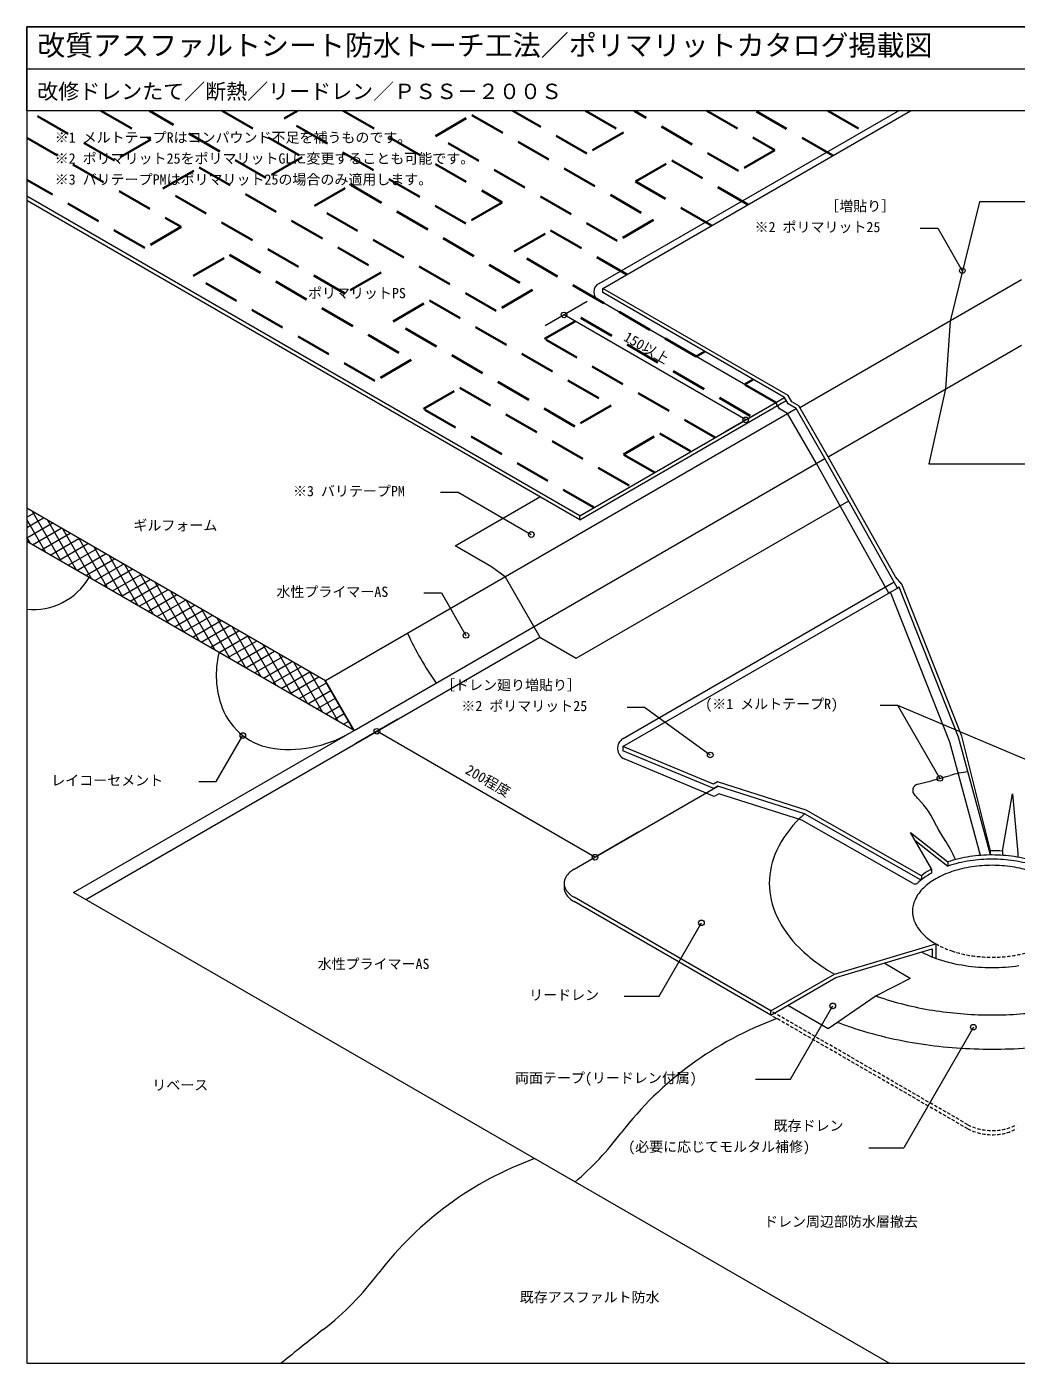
# Model space of a CAD drawing. Units: millimetres, scale not verified. Extents: x -690 to 690, y -478 to 478.
# Drawn here: x -690 to 17, y -478 to 478 of the extents above; entities that cross this region are included whole.
import ezdxf
from ezdxf.enums import TextEntityAlignment as Align

# ---------------------------------------------------------------- set-up
doc = ezdxf.new("R2010")
doc.units = ezdxf.units.MM
doc.header["$LTSCALE"] = 2
doc.linetypes.add('DASHED1', pattern=[1.8, 1.2, -0.6])
doc.linetypes.add('USER1', pattern=[19.05, 12.7, -6.35])
for name, color, linetype, lineweight in [('0-0_0', 7, 'Continuous', 18), ('0-1_WAKU', 7, 'Continuous', 18), ('0-2_KUTAI', 3, 'Continuous', 18), ('0-3_MOJI', 7, 'Continuous', 18), ('0-4_HATCH', 9, 'Continuous', 18), ('0-5_BOUSUI', 1, 'Continuous', 18), ('0-6_kanamono', 4, 'Continuous', 18), ('0-7_bousui2', 7, 'USER1', 35)]:
    doc.layers.add(name, color=color, linetype=linetype, lineweight=lineweight)
doc.styles.add('ＭＳ ゴシック', font='')
doc.styles.get('ＭＳ ゴシック').set_extended_font_data('MS Gothic')

msp = doc.modelspace()

# ---------------------------------------------------------------- linework, layer by layer
at = {"layer": '0-0_0'}
msp.add_line((-690.032, 447.576), (689.968, 447.576), dxfattribs=at)
at = {"layer": '0-1_WAKU'}
for points in [[(-690.032, -477.424), (689.968, -477.424), (689.968, 477.576), (-690.032, 477.576)], [(689.968, 417.576), (-690.032, 417.576), (-690.032, 477.576), (689.968, 477.576)]]:
    msp.add_lwpolyline(points, close=True, dxfattribs=at)
at = {"layer": '0-2_KUTAI'}
for centre, radius, start, end in [((-11.227, -106.76), 86.394, 242.83469, 251.5569), ((-2.835, -81.915), 112.618, 251.50548, 261.59557), ((0.074, -62.735), 132.017, 261.56327, 269.95426), ((0.165, -66.806), 127.945, 269.91198, 278.57049), ((-23.202, -46.526), 178.795, 250.47881, 251.5569), ((-5.834, 4.892), 233.067, 251.50548, 261.59557), ((0.187, 44.586), 273.215, 261.56327, 269.95426), ((0.375, 36.16), 264.788, 269.91198, 278.57049), ((-29.424, -22.083), 226.807, 249.06623, 251.5569), ((-7.392, 43.143), 295.653, 251.50548, 261.59557), ((0.245, 93.496), 346.582, 261.56327, 269.95426), ((0.484, 82.807), 335.893, 269.91198, 278.57049)]:
    msp.add_arc(centre, radius, start, end, dxfattribs=at)
at = {"layer": '0-3_MOJI'}
for p, q in [((-51.318, 333.568), (-38.818, 333.568)), ((-38.818, 333.568), (-21.307, 303.238)), ((-289.454, 281.171), (-319.417, 263.872)), ((-176.082, 196.626), (-305.985, 271.626)), ((-161.1, 205.276), (-191.063, 187.977)), ((-394.251, 144.88), (-381.751, 144.88)), ((-381.751, 144.88), (-329.399, 114.655)), ((-406.102, 72.928), (-393.602, 72.928)), ((-393.602, 72.928), (-376.091, 42.599)), ((-260.897, -8.697), (-248.397, -8.697)), ((-248.397, -8.697), (-201.477, -42.834)), ((-80.085, -7.243), (-67.585, -7.243)), ((-67.585, -7.243), (-37.36, -59.595)), ((-67.585, -7.243), (56.135, -59.595)), ((-424.757, -17.267), (-454.72, -34.566)), ((-283.854, -115.917), (-439.738, -25.917)), ((-554.552, -61.877), (-535.55, -28.965)), ((-567.052, -61.877), (-554.552, -61.877)), ((-252.522, -97.828), (-282.485, -115.127)), ((-237.966, -215.178), (-207.741, -162.827)), ((-262.966, -215.178), (-237.966, -215.178)), ((-13.39, -237.385), (-63.166, -323.601)), ((-88.166, -323.601), (-63.166, -323.601))]:
    msp.add_line(p, q, dxfattribs=at)
msp.add_lwpolyline([(-169.085, -274.497), (-144.085, -274.497), (-113.859, -222.145)], dxfattribs=at)
for centre in [(-21.307, 303.238), (-305.985, 271.626), (-176.082, 196.626), (-329.399, 114.655), (-376.091, 42.599), (-535.55, -28.965), (-439.738, -25.917), (-201.477, -42.834), (-37.36, -59.595), (-283.854, -115.917), (-207.741, -162.827), (-113.859, -222.145), (-13.39, -237.385)]:
    msp.add_circle(centre, 2, dxfattribs=at)
at = {"layer": '0-4_HATCH'}
for p, q in [((-690.032, 127.004), (-684.463, 130.219)), ((-690.032, 119.672), (-678.113, 126.553)), ((-676.403, 101.905), (-690.032, 125.511)), ((-665.404, 95.555), (-685.895, 131.046)), ((-654.406, 89.205), (-674.896, 124.696)), ((-690.032, 112.339), (-671.763, 122.887)), ((-685.903, 107.39), (-665.413, 119.221)), ((-679.553, 103.724), (-659.063, 115.554)), ((-643.407, 82.855), (-663.898, 118.346)), ((-687.401, 108.255), (-690.032, 112.811)), ((-673.203, 100.058), (-652.713, 111.888)), ((-666.853, 96.392), (-646.363, 108.222)), ((-632.409, 76.505), (-652.899, 111.996)), ((-621.41, 70.155), (-641.901, 105.646)), ((-660.503, 92.726), (-640.013, 104.556)), ((-654.153, 89.06), (-633.663, 100.89)), ((-647.803, 85.393), (-627.313, 97.224)), ((-610.412, 63.805), (-630.902, 99.296)), ((-641.453, 81.727), (-620.963, 93.557)), ((-635.103, 78.061), (-614.613, 89.891)), ((-628.753, 74.395), (-608.263, 86.225)), ((-599.413, 57.455), (-619.904, 92.946)), ((-588.415, 51.105), (-608.905, 86.596)), ((-622.403, 70.729), (-601.913, 82.559)), ((-616.053, 67.063), (-595.563, 78.893)), ((-577.416, 44.755), (-597.907, 80.246)), ((-609.703, 63.396), (-589.213, 75.226)), ((-603.353, 59.73), (-582.863, 71.56)), ((-597.003, 56.064), (-576.513, 67.894)), ((-566.418, 38.405), (-586.908, 73.896)), ((-555.419, 32.055), (-575.91, 67.546)), ((-590.653, 52.398), (-570.163, 64.228)), ((-584.303, 48.732), (-563.813, 60.562)), ((-544.421, 25.705), (-564.911, 61.196)), ((-577.953, 45.065), (-557.463, 56.896)), ((-571.603, 41.399), (-551.113, 53.229)), ((-565.253, 37.733), (-544.763, 49.563)), ((-533.422, 19.355), (-553.912, 54.846)), ((-522.424, 13.005), (-542.914, 48.496)), ((-558.903, 34.067), (-538.413, 45.897)), ((-552.553, 30.401), (-532.063, 42.231)), ((-546.203, 26.735), (-525.713, 38.565)), ((-511.425, 6.655), (-531.915, 42.146)), ((-539.853, 23.068), (-519.363, 34.899)), ((-533.503, 19.402), (-513.013, 31.232)), ((-500.427, 0.305), (-520.917, 35.796)), ((-489.428, -6.045), (-509.918, 29.446)), ((-527.153, 15.736), (-506.663, 27.566)), ((-520.803, 12.07), (-500.313, 23.9)), ((-514.453, 8.404), (-493.963, 20.234)), ((-478.429, -12.395), (-498.92, 23.096)), ((-508.103, 4.738), (-487.613, 16.568)), ((-501.753, 1.071), (-481.263, 12.902)), ((-467.431, -18.745), (-487.921, 16.746)), ((-456.432, -25.095), (-476.923, 10.396)), ((-495.403, -2.595), (-475.718, 8.77)), ((-489.053, -6.261), (-472.543, 3.271)), ((-482.703, -9.927), (-469.368, -2.228)), ((-476.353, -13.593), (-466.193, -7.728)), ((-470.003, -17.259), (-463.018, -13.227)), ((-463.653, -20.926), (-459.843, -18.726)), ((-457.303, -24.592), (-456.668, -24.225))]:
    msp.add_line(p, q, dxfattribs=at)
at = {"layer": '0-5_BOUSUI'}
for p, q in [((-280.827, 294.094), (-66.949, 417.576)), ((-278.29, 290.616), (-58.388, 417.576)), ((-294.659, 128.166), (-690.032, 356.434)), ((-294.659, 125.166), (-690.032, 353.434)), ((-137.492, 205.486), (20.957, 296.966)), ((-278.29, 287.616), (-278.29, 290.616)), ((-117.183, 170.311), (20.957, 250.066)), ((-294.659, 128.166), (-148.387, 212.616)), ((-294.659, 125.166), (-147.088, 210.366)), ((-139.924, 204.502), (-476.524, 10.166)), ((-456.034, -25.325), (-119.433, 169.012)), ((-383.859, 106.666), (-323.238, 141.666)), ((-476.524, 10.166), (-690.032, 133.434)), ((-294.659, 125.166), (-294.659, 128.166)), ((-456.034, -25.325), (-690.032, 109.774)), ((-263.912, -36.903), (-66.389, 77.137)), ((-263.698, -31.006), (-70.06, 80.791)), ((-647.819, -146.052), (-323.2, 41.367)), ((-476.524, 10.166), (-456.034, -25.325)), ((-656.479, -141.052), (-456.034, -25.325)), ((-263.912, -36.903), (-263.912, -39.903)), ((-55.191, -103.714), (-31.675, -122.27)), ((-1.223, -114.317), (-1.224, -114.315)), ((-1.223, -114.317), (-1.128, -111.316)), ((7.512, -111.574), (7.512, -114.574)), ((-50.545, -129.113), (-50.68, -132.221)), ((-43.287, -124.331), (-43.287, -127.331)), ((-73.644, -477.552), (-656.479, -141.052))]:
    msp.add_line(p, q, dxfattribs=at)
msp.add_lwpolyline([(87.068, 165.298), (75.258, 218.715), (72.603, 267.149), (50.957, 352.369), (-9.043, 352.369), (-30.077, 267.149), (-33.345, 218.715), (-45.154, 165.298)], close=True, dxfattribs=at)
for points in [[(-1.128, -111.316), (-21.587, -29.375), (-64.424, 79.234), (-68.987, 84.48), (-117.163, 170.275), (-138.219, 206.746), (-143.19, 209.616), (-145.789, 214.116), (-278.29, 290.616)], [(-1.223, -114.317), (-24.056, -30.194), (-66.389, 77.137), (-67.617, 76.427), (-119.433, 169.012), (-140.121, 204.844), (-145.789, 208.116), (-148.387, 212.616), (-278.29, 287.616)], [(-8.312, -114.624), (-30.211, -33.748), (-72.544, 73.583), (-73.772, 72.874), (-125.588, 165.458), (-146.276, 201.29), (-151.943, 204.562), (-154.541, 209.062), (-280.827, 281.974)], [(-348.02, 84.357), (-323.2, 41.367), (-297.219, 26.367), (-102.514, 138.78)], [(-348.02, 84.357), (-357.879, 91.666), (-383.859, 106.666)], [(-50.545, -129.113), (-132.949, -82.386), (-196.256, -62.143), (-199.154, -63.816), (-263.912, -36.903)], [(-50.68, -132.221), (-134.066, -84.938), (-195.933, -65.155), (-198.954, -66.9), (-263.912, -39.903)], [(-56.48, -134.655), (-136.082, -89.542), (-195.348, -70.592), (-198.592, -72.465), (-262.957, -45.715)], [(7.512, -111.574), (14.698, -70.653), (18.329, -112.901), (18.329, -115.901)], [(-43.287, -124.331), (-58.373, -98.203), (-31.675, -119.27), (-31.675, -122.27)]]:
    msp.add_lwpolyline(points, dxfattribs=at)
for centre, radius, start, end in [((-278.06, 288.034), 6.662, 114.54433, 245.45567), ((-685.207, 106.989), 45.856, 263.96069, 330), ((-224.073, 132.258), 212.868, 204.47624, 215.52376), ((-489.308, 14.22), 65.282, 165.64888, 200.94615), ((-507.44, 7.279), 45.867, 200.94615, 263.46251), ((-502.722, 48.449), 87.306, 263.46251, 302.32823), ((-259.289, -38.157), 8.401, 121.65514, 244.1121), ((-7.823, -131.83), 77.589, 97.06757, 106.5558), ((-51.986, -68.281), 4.748, 103.4442, 226.5558), ((-155.741, 365.755), 441.517, 283.4442, 286.5558), ((-103.372, -122.536), 69.979, 43.4442, 46.5558), ((-103.372, -122.536), 69.979, 24.38557, 43.4442), ((11.928, -70.269), 56.614, 204.38557, 215.61443), ((-89.031, -142.587), 67.573, 21.6741, 35.61443), ((-0.193, -219.35), 105.04, 89.91198, 98.57049), ((-0.232, -180.089), 68.778, 89.83313, 90.74642), ((-0.203, -224.333), 113.023, 86.08608, 89.91329), ((-0.118, -222.693), 108.383, 81.56327, 89.95426), ((-8.951, -186.42), 70.891, 108.68496, 108.69657), ((-9.162, -189.688), 71.078, 108.45497, 108.46658), ((-2.256, -207.271), 92.788, 98.4225, 108.47645), ((-2.256, -210.271), 92.788, 98.4225, 108.47645), ((-0.193, -222.35), 105.04, 89.91198, 98.57049), ((-0.118, -225.693), 108.383, 81.56327, 89.95426), ((2.27, -206.947), 92.457, 71.50548, 81.59557), ((2.27, -209.947), 92.457, 71.50548, 81.59557), ((-19.425, -171.485), 50.189, 118.38873, 132.77623), ((-20.867, -166.395), 47.652, 119.42967, 128.52079), ((-157.904, 77.49), 232.096, 299.31109, 299.59281), ((-55.004, -131.999), 3.039, 240.94429, 299.44318), ((-68.432, -464.509), 248.369, 110.10392, 142.39653), ((-437.959, -183.506), 215.875, 310.37801, 323.15501), ((-241.637, -564.509), 248.369, 110.10392, 142.39653), ((-611.165, -283.506), 215.875, 308.07102, 323.15501), ((548.467, -1763.98), 1664.697, 128.07102, 129.39667)]:
    msp.add_arc(centre, radius, start, end, dxfattribs=at)
at = {"layer": '0-6_kanamono'}
for p, q in [((-298.81, -124.552), (-195.933, -65.155)), ((-305.985, -134.552), (-305.985, -137.552)), ((-158.081, -225.802), (-298.81, -144.552)), ((-158.081, -228.802), (-298.81, -147.552)), ((-58.525, -202.641), (-77.217, -191.612)), ((-58.525, -202.641), (-82.937, -215.036)), ((-82.937, -215.036), (-117.122, -238.49)), ((-158.081, -228.802), (-158.081, -225.802)), ((-117.122, -238.49), (-145.992, -221.822))]:
    msp.add_line(p, q, dxfattribs=at)
at = {"layer": '0-6_kanamono', "linetype": 'DASHED1'}
for p, q in [((-17.352, -307.052), (-158.081, -225.802)), ((-17.352, -310.052), (-158.081, -228.802))]:
    msp.add_line(p, q, dxfattribs=at)
at = {"layer": '0-6_kanamono'}
for points in [[(-158.081, -225.802), (-112.615, -199.552), (-40.258, -177.777), (-40.258, -188.124)], [(-158.081, -228.802), (-111.577, -201.953), (-42.857, -181.272), (-42.857, -187.149)]]:
    msp.add_lwpolyline(points, dxfattribs=at)
for centre, radius, start, end in [((-53.213, -174.871), 120.916, 131.95345, 134.13461), ((-83.178, -144.594), 78.321, 133.82578, 154.85996), ((-103.275, -134.814), 55.974, 155.18299, 179.73157), ((-2.054, -206.216), 84.353, 98.4225, 108.47645), ((-0.178, -217.198), 95.491, 89.91198, 98.57049), ((-0.11, -220.237), 98.53, 81.56327, 89.95426), ((2.061, -205.922), 84.051, 71.50548, 81.59557), ((-297.401, -134.552), 8.584, 148.6015, 211.3985), ((-291.171, -138.66), 16.044, 118.43317, 147.66832), ((-19.034, -168.958), 43.204, 119.4236, 134.13461), ((-8.332, -187.504), 64.616, 108.45497, 119.61063), ((-297.401, -137.552), 8.584, 180, 211.3985), ((-291.215, -130.49), 15.982, 212.27401, 241.6245), ((-291.215, -133.49), 15.982, 212.27401, 241.6245), ((-103.083, -134.247), 56.166, 180.31103, 204.77441), ((-29.74, -158.14), 27.985, 133.82578, 154.85996), ((-36.921, -154.646), 20, 155.18299, 179.73157), ((-82.943, -124.342), 78.605, 205.17845, 226.13581), ((-36.853, -154.443), 20.069, 180.31103, 204.77441), ((-29.657, -150.904), 28.086, 205.17845, 226.13581), ((-18.715, -139.719), 43.733, 225.95476, 240.48703), ((-52.321, -93.038), 122.395, 225.95476, 240.48703)]:
    msp.add_arc(centre, radius, start, end, dxfattribs=at)
at = {"layer": '0-6_kanamono', "linetype": 'DASHED1'}
for centre, radius, start, end in [((-8.388, -121.725), 64.479, 240.37751, 251.5569), ((-2.124, -103.182), 84.051, 251.50548, 261.59557), ((0.047, -88.867), 98.53, 261.56327, 269.95426), ((0.115, -91.906), 95.491, 269.91198, 278.57049), ((1.99, -102.888), 84.353, 278.4225, 288.47645), ((-0.518, -274.946), 36.252, 242.33155, 270.76949), ((-0.518, -277.946), 36.252, 242.33155, 270.76949), ((0.853, -276.61), 34.596, 268.53443, 298.36452), ((0.853, -279.61), 34.596, 268.53443, 298.36452)]:
    msp.add_arc(centre, radius, start, end, dxfattribs=at)
at = {"layer": '0-7_bousui2'}
msp.add_line((-117.386, 417.576), (-87.887, 400.545), dxfattribs=at)
for points in [[(-637.001, 417.576), (-601.327, 396.98), (-627.308, 381.98), (-688.963, 417.576)], [(-550.399, 417.576), (-493.074, 384.48), (-519.055, 369.48), (-602.36, 417.576)], [(-463.796, 417.576), (-350.18, 351.98), (-376.16, 336.98), (-506.064, 411.98), (-496.371, 417.576)], [(-290.591, 417.576), (-263.577, 401.98), (-289.558, 386.98), (-342.553, 417.576)], [(-203.989, 417.576), (-155.324, 389.48), (-181.305, 374.48), (-255.95, 417.576)], [(-113.868, 385.545), (-168.314, 416.98), (-167.281, 417.576)], [(-690.032, 398.193), (-579.676, 334.48), (-605.657, 319.48), (-690.032, 368.193)], [(-200.47, 335.545), (-254.917, 366.98), (-228.936, 381.98), (-174.49, 350.545)], [(-205.431, 245.55), (-211.616, 241.98), (-341.519, 316.98), (-315.539, 331.98), (-261.092, 300.545)], [(-197.872, 184.045), (-319.869, 254.48), (-293.888, 269.48), (-171.892, 199.045)], [(-154.571, 209.045), (-176.975, 221.98), (-170.79, 225.55)], [(-284.475, 134.045), (-406.471, 204.48), (-380.49, 219.48), (-258.494, 149.045)], [(-241.174, 159.045), (-263.577, 171.98), (-237.596, 186.98), (-215.193, 174.045)]]:
    msp.add_lwpolyline(points, dxfattribs=at)
for points in [[(-397.811, 399.48), (-371.83, 414.48), (-241.926, 339.48), (-267.907, 324.48)], [(-592.667, 361.98), (-566.686, 376.98), (-436.782, 301.98), (-462.763, 286.98)], [(-484.414, 349.48), (-458.433, 364.48), (-328.529, 289.48), (-354.51, 274.48)], [(-571.016, 299.48), (-545.035, 314.48), (-415.132, 239.48), (-441.112, 224.48)], [(-428.122, 266.98), (-402.141, 281.98), (-272.237, 206.98), (-298.218, 191.98)]]:
    msp.add_lwpolyline(points, close=True, dxfattribs=at)

# ---------------------------------------------------------------- texts
at = {"layer": '0-1_WAKU', "style": 'ＭＳ ゴシック'}
for s, height, p in [('改質アスファルトシート防水トーチ工法／ポリマリットカタログ掲載図', 14.66, (-682.532, 452.576)), ('改修ドレンたて／断熱／リードレン／ＰＳＳ－２００Ｓ', 11, (-682.532, 422.576))]:
    msp.add_text(s, height=height, dxfattribs=at).set_placement(p, align=Align.BOTTOM_LEFT)
at = {"layer": '0-3_MOJI', "style": 'ＭＳ ゴシック'}
for s, p in [('※1 メルトテープRはコンパウンド不足を補うものです。', (-670.032, 392.576)), ('※2 ポリマリット25をポリマリットGLに変更することも可能です。', (-670.032, 377.576)), ('※3 バリテープPMはポリマリット25の場合のみ適用します。', (-670.032, 362.576)), ('［増貼り］', (-119.293, 343.568)), ('※2 ポリマリット25', (-169.773, 328.568)), ('ポリマリットPS', (-489.002, 281.363)), ('※3 バリテープPM', (-499.71, 139.88)), ('ギルフォーム', (-613.763, 115.378)), ('水性プライマーAS', (-511.562, 67.928)), ('［ドレン廻り増貼り］', (-393.846, 1.303)), ('※2 ポリマリット25', (-379.352, -13.697)), ('(※1 メルトテープR)', (-205.037, -12.243)), ('レイコーセメント', (-672.511, -66.877)), ('水性プライマーAS', (-482.118, -198.033)), ('リードレン', (-330.941, -220.178)), ('リベース', (-600.245, -284.589)), ('両面テープ(リードレン付属)', (-341.019, -279.497)), ('既存ドレン', (-156.141, -313.601)), ('(必要に応じてモルタル補修)', (-260.1, -328.601)), ('ドレン周辺部防水層撤去', (-163.026, -382.148)), ('既存アスファルト防水', (-337.642, -436.203))]:
    msp.add_text(s, height=7.331, dxfattribs=at).set_placement(p, align=Align.BOTTOM_LEFT)
for s, p in [('150以上', (-265.093, 251.797)), ('200程度', (-378.333, -57.589))]:
    msp.add_text(s, height=7.331, rotation=330, dxfattribs=at).set_placement(p, align=Align.BOTTOM_LEFT)

doc.saveas('drawing.dxf')
